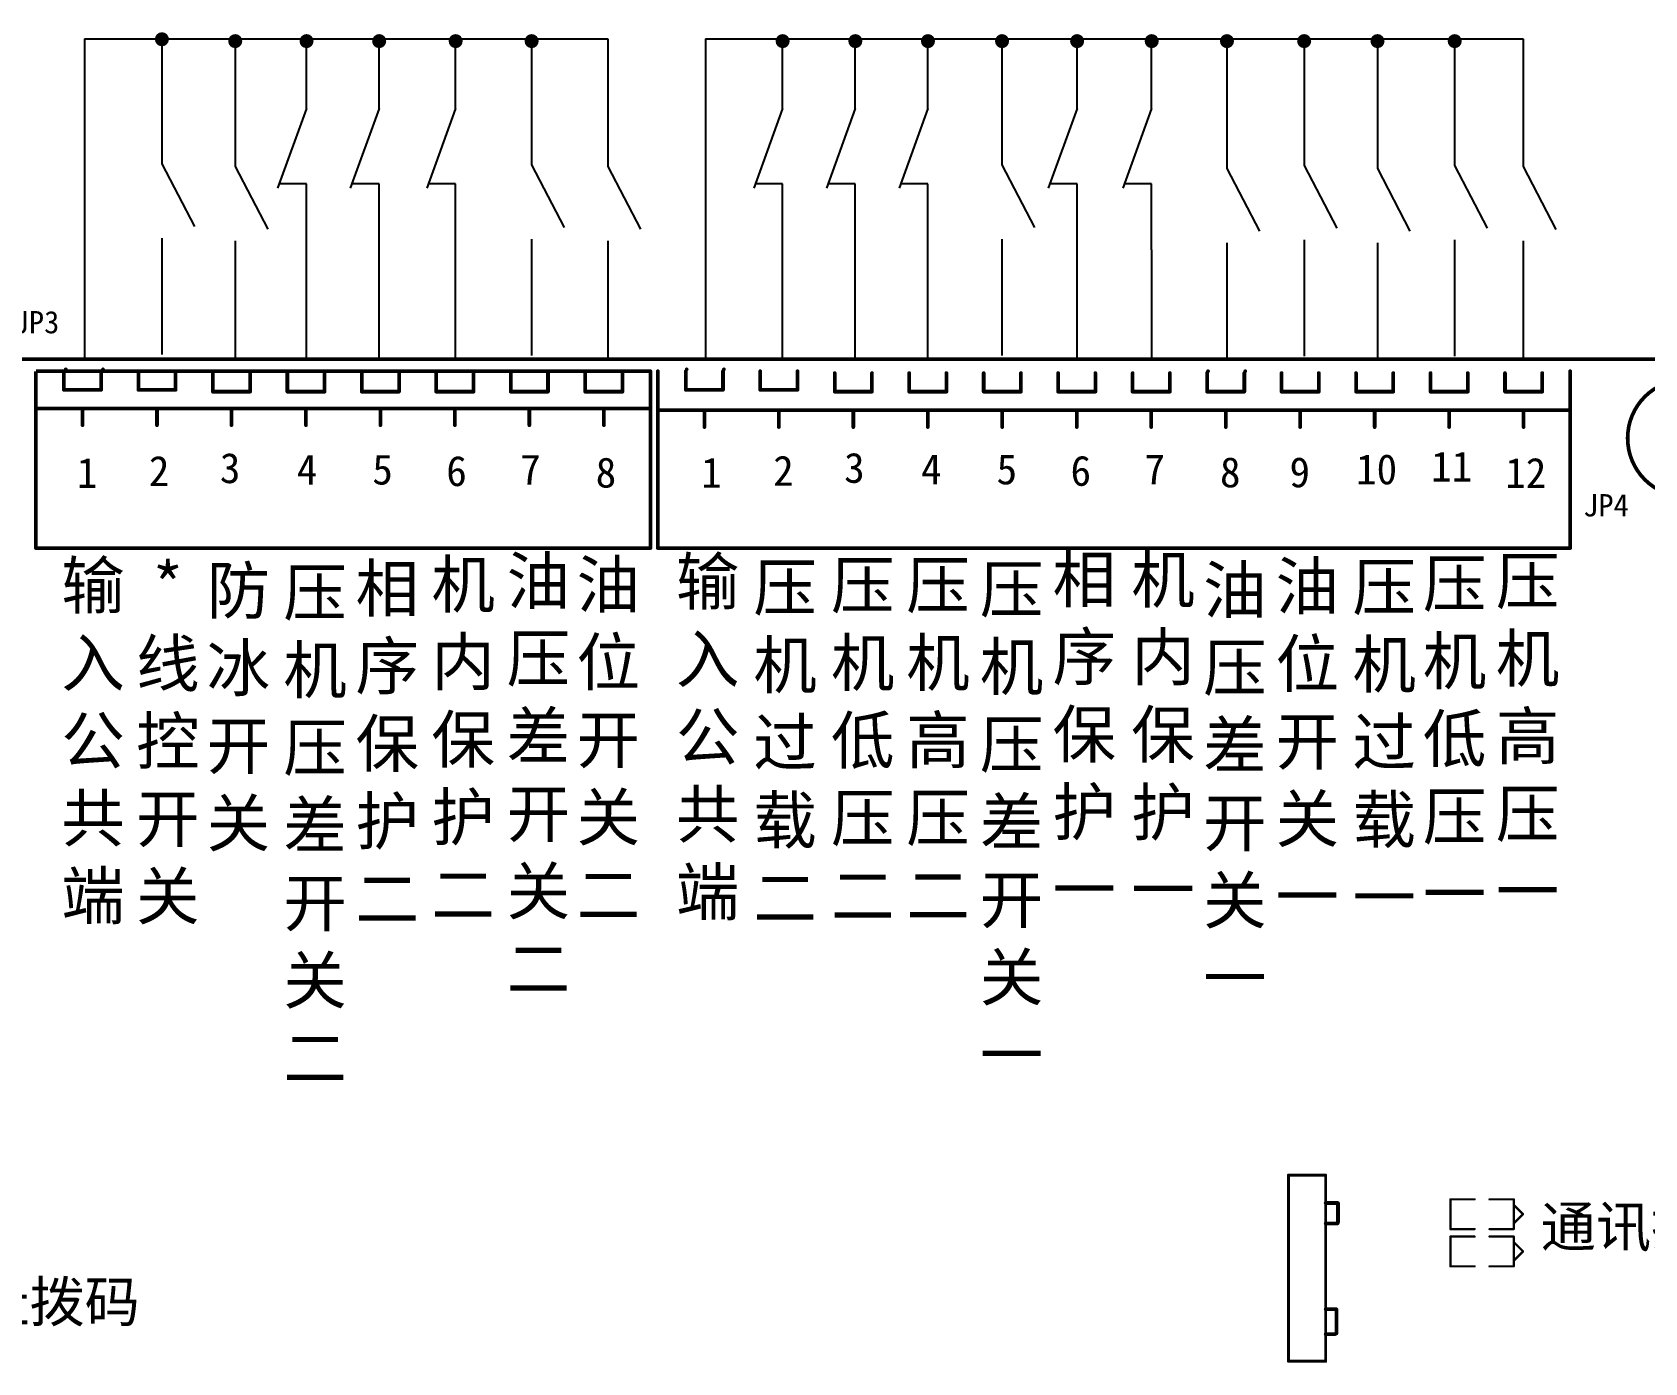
# Model space of a CAD drawing. Extents: x -2.3 to 27.3, y 18.5 to 36.9.
# Drawn here: x 1.59 to 5.92, y 23.229 to 26.802 of the extents above; entities that cross this region are included whole.
import ezdxf

# ---------------------------------------------------------------- set-up
doc = ezdxf.new("R2010")
doc.units = 0
doc.header["$MEASUREMENT"] = 0
doc.layers.get('0').update_dxf_attribs({"linetype": 'CONTINUOUS'})
for name, color, linetype in [('BOTTOMSOLDER', 250, 'CONTINUOUS'), ('instruction', 7, 'CONTINUOUS'), ('KEEPOUTLAYER', 250, 'CONTINUOUS'), ('TOPOVERLAY', 250, 'CONTINUOUS')]:
    doc.layers.add(name, color=color, linetype=linetype)

# ---------------------------------------------------------------- blocks, each defined once
blk = doc.blocks.new('常闭2')
at = {"color": 0}
for p, q in [((1.282, 7.788), (1.282, 5.041)), ((1.282, 1.901), (2.485, 5.214)), ((1.282, 5.041), (2.422, 5.041)), ((1.282, 1.901), (1.282, -0.934))]:
    blk.add_line(p, q, dxfattribs=at)

msp = doc.modelspace()

# ---------------------------------------------------------------- hatches: boundary and pattern name
h = msp.add_hatch(color=256)
edge = h.paths.add_edge_path()
edge.add_arc((1.938, 26.7829), 0.0189, 180, 540)
h = msp.add_hatch(color=256)
edge = h.paths.add_edge_path()
edge.add_arc((2.1349, 26.7779), 0.0189, 180, 540)
h = msp.add_hatch(color=256)
edge = h.paths.add_edge_path()
edge.add_arc((2.3264, 26.7779), 0.0189, 180, 540)
h = msp.add_hatch(color=256)
edge = h.paths.add_edge_path()
edge.add_arc((2.5215, 26.7779), 0.0189, 180, 540)
h = msp.add_hatch(color=256)
edge = h.paths.add_edge_path()
edge.add_arc((2.7269, 26.7779), 0.0189, 180, 540)
h = msp.add_hatch(color=256)
edge = h.paths.add_edge_path()
edge.add_arc((2.9309, 26.7779), 0.0189, 180, 540)
h = msp.add_hatch(color=256)
edge = h.paths.add_edge_path()
edge.add_arc((3.605, 26.7779), 0.0189, 180, 540)
h = msp.add_hatch(color=256)
edge = h.paths.add_edge_path()
edge.add_arc((3.8002, 26.7779), 0.0189, 180, 540)
h = msp.add_hatch(color=256)
edge = h.paths.add_edge_path()
edge.add_arc((3.9953, 26.7779), 0.0189, 180, 540)
h = msp.add_hatch(color=256)
edge = h.paths.add_edge_path()
edge.add_arc((4.1942, 26.7779), 0.0189, 180, 540)
h = msp.add_hatch(color=256)
edge = h.paths.add_edge_path()
edge.add_arc((4.3958, 26.7779), 0.0189, 180, 540)
h = msp.add_hatch(color=256)
edge = h.paths.add_edge_path()
edge.add_arc((4.5961, 26.7779), 0.0189, 180, 540)
h = msp.add_hatch(color=256)
edge = h.paths.add_edge_path()
edge.add_arc((4.7982, 26.7779), 0.0189, 180, 540)
h = msp.add_hatch(color=256)
edge = h.paths.add_edge_path()
edge.add_arc((5.0055, 26.7779), 0.0189, 180, 540)
h = msp.add_hatch(color=256)
edge = h.paths.add_edge_path()
edge.add_arc((5.2024, 26.7779), 0.0189, 180, 540)
h = msp.add_hatch(color=256)
edge = h.paths.add_edge_path()
edge.add_arc((5.4098, 26.7779), 0.0189, 180, 540)

# ---------------------------------------------------------------- linework, layer by layer
at = {"layer": 'BOTTOMSOLDER', "color": 0, "linetype": 'Continuous'}
for p, q in [((1.7305, 26.7844), (1.7305, 25.9241)), ((1.7305, 26.7844), (3.1357, 26.7844)), ((1.9379, 26.7921), (1.9379, 26.4487)), ((2.1348, 26.7844), (2.1348, 26.441)), ((2.9308, 26.7893), (2.9308, 26.446)), ((3.1357, 26.7844), (3.1357, 26.441)), ((3.398, 26.7844), (3.398, 25.9241)), ((3.398, 26.7844), (5.594, 26.7843)), ((4.194, 26.7893), (4.194, 26.446)), ((4.798, 26.7794), (4.798, 26.436)), ((5.0054, 26.7871), (5.0054, 26.4437)), ((5.2023, 26.7794), (5.2023, 26.436)), ((5.4096, 26.7871), (5.4096, 26.4437)), ((5.594, 26.7843), (5.594, 26.441)), ((1.9379, 26.4487), (2.0253, 26.2802)), ((1.9379, 26.4487), (1.9379, 26.4487)), ((2.1348, 26.441), (2.2222, 26.2725)), ((2.9308, 26.446), (3.0182, 26.2774)), ((3.1357, 26.441), (3.2232, 26.2725)), ((4.194, 26.446), (4.2815, 26.2774)), ((4.798, 26.436), (4.8855, 26.2675)), ((5.0054, 26.4437), (5.0928, 26.2752)), ((5.0054, 26.4437), (5.0054, 26.4437)), ((5.2023, 26.436), (5.2897, 26.2675)), ((5.4096, 26.4437), (5.4096, 26.4437)), ((5.4096, 26.4437), (5.4971, 26.2752)), ((5.594, 26.441), (5.6815, 26.2724)), ((1.9379, 26.249), (1.9379, 25.9368)), ((2.0253, 26.2802), (2.0253, 26.2802)), ((2.9308, 26.2462), (2.9308, 25.934)), ((4.194, 26.2462), (4.194, 25.934)), ((5.0054, 26.244), (5.0054, 25.9318)), ((5.0928, 26.2752), (5.0928, 26.2752)), ((5.4096, 26.244), (5.4096, 25.9318)), ((5.4971, 26.2752), (5.4971, 26.2752)), ((2.1348, 26.2413), (2.1348, 25.9291)), ((3.1357, 26.2413), (3.1357, 25.9291)), ((4.798, 26.2363), (4.798, 25.9241)), ((5.2023, 26.2363), (5.2023, 25.9241)), ((5.594, 26.2412), (5.594, 25.929))]:
    msp.add_line(p, q, dxfattribs=at)
at = {"layer": 'instruction', "color": 0}
for p, q in [((2.3262, 25.9241), (2.3262, 26.2174)), ((2.5214, 25.9241), (2.5214, 26.2174)), ((2.7268, 25.9241), (2.7268, 26.2174)), ((3.6049, 25.9241), (3.6049, 26.2174)), ((3.8, 25.9241), (3.8, 26.2174)), ((3.9952, 25.9241), (3.9952, 26.2174)), ((4.3957, 25.9241), (4.3957, 26.2174)), ((4.596, 25.9241), (4.596, 26.2174))]:
    msp.add_line(p, q, dxfattribs=at)
at = {"layer": 'KEEPOUTLAYER', "color": 0, "const_width": 0.01}
msp.add_lwpolyline([(-0.2188, 25.9241), (10.7185, 25.9241)], dxfattribs=at)
msp.add_lwpolyline([(6.1892, 25.7117, 1), (5.8742, 25.7117, 1)], format="xyb", close=True, dxfattribs=at)
at = {"layer": 'TOPOVERLAY', "color": 0}
for points, const_width in [([(1.5998, 25.8915), (3.2498, 25.8915)], 0.01), ([(1.5998, 25.4165), (1.5998, 25.8915)], 0.01), ([(1.6748, 25.8415), (1.6748, 25.8915)], 0.01), ([(1.7748, 25.8415), (1.7748, 25.8915)], 0.01), ([(1.8748, 25.8415), (1.8748, 25.8915)], 0.01), ([(1.9748, 25.8415), (1.9748, 25.8915)], 0.01), ([(3.2498, 25.4165), (3.2498, 25.8915)], 0.01), ([(3.2698, 25.4165), (3.2698, 25.8915)], 0.01), ([(3.3448, 25.8415), (3.3448, 25.8915)], 0.01), ([(3.4448, 25.8415), (3.4448, 25.8915)], 0.01), ([(3.5448, 25.8415), (3.5448, 25.8915)], 0.01), ([(3.6448, 25.8415), (3.6448, 25.8915)], 0.01), ([(5.7198, 25.4165), (5.7198, 25.8915)], 0.01), ([(2.0748, 25.8365), (2.0748, 25.8865)], 0.01), ([(2.1748, 25.8365), (2.1748, 25.8865)], 0.01), ([(2.2748, 25.8365), (2.2748, 25.8865)], 0.01), ([(2.3748, 25.8365), (2.3748, 25.8865)], 0.01), ([(2.4748, 25.8365), (2.4748, 25.8865)], 0.01), ([(2.5748, 25.8365), (2.5748, 25.8865)], 0.01), ([(2.6748, 25.8365), (2.6748, 25.8865)], 0.01), ([(2.7748, 25.8365), (2.7748, 25.8865)], 0.01), ([(2.8748, 25.8365), (2.8748, 25.8865)], 0.01), ([(2.9748, 25.8365), (2.9748, 25.8865)], 0.01), ([(3.0748, 25.8365), (3.0748, 25.8865)], 0.01), ([(3.1748, 25.8365), (3.1748, 25.8865)], 0.01), ([(3.7448, 25.8365), (3.7448, 25.8865)], 0.01), ([(3.8448, 25.8365), (3.8448, 25.8865)], 0.01), ([(3.9448, 25.8365), (3.9448, 25.8865)], 0.01), ([(4.0448, 25.8365), (4.0448, 25.8865)], 0.01), ([(4.1448, 25.8365), (4.1448, 25.8865)], 0.01), ([(4.2448, 25.8365), (4.2448, 25.8865)], 0.01), ([(4.3448, 25.8365), (4.3448, 25.8865)], 0.01), ([(4.4448, 25.8365), (4.4448, 25.8865)], 0.01), ([(4.5448, 25.8365), (4.5448, 25.8865)], 0.01), ([(4.6448, 25.8365), (4.6448, 25.8865)], 0.01), ([(4.7448, 25.8365), (4.7448, 25.8865)], 0.01), ([(4.8448, 25.8365), (4.8448, 25.8865)], 0.01), ([(4.9448, 25.8365), (4.9448, 25.8865)], 0.01), ([(5.0448, 25.8365), (5.0448, 25.8865)], 0.01), ([(5.1448, 25.8365), (5.1448, 25.8865)], 0.01), ([(5.1448, 25.8365), (5.1448, 25.8865)], 0.01), ([(5.2448, 25.8365), (5.2448, 25.8865)], 0.01), ([(5.2448, 25.8365), (5.2448, 25.8865)], 0.01), ([(5.3448, 25.8365), (5.3448, 25.8865)], 0.01), ([(5.3448, 25.8365), (5.3448, 25.8865)], 0.01), ([(5.4448, 25.8365), (5.4448, 25.8865)], 0.01), ([(5.4448, 25.8365), (5.4448, 25.8865)], 0.01), ([(5.5448, 25.8365), (5.5448, 25.8865)], 0.01), ([(5.6448, 25.8365), (5.6448, 25.8865)], 0.01), ([(1.6748, 25.8415), (1.7748, 25.8415)], 0.01), ([(1.8748, 25.8415), (1.9748, 25.8415)], 0.01), ([(2.0748, 25.8365), (2.1748, 25.8365)], 0.01), ([(2.2748, 25.8365), (2.3748, 25.8365)], 0.01), ([(2.4748, 25.8365), (2.5748, 25.8365)], 0.01), ([(2.6748, 25.8365), (2.7748, 25.8365)], 0.01), ([(2.8748, 25.8365), (2.9748, 25.8365)], 0.01), ([(3.0748, 25.8365), (3.1748, 25.8365)], 0.01), ([(3.3448, 25.8415), (3.4448, 25.8415)], 0.01), ([(3.5448, 25.8415), (3.6448, 25.8415)], 0.01), ([(3.7448, 25.8365), (3.8448, 25.8365)], 0.01), ([(3.9448, 25.8365), (4.0448, 25.8365)], 0.01), ([(4.1448, 25.8365), (4.2448, 25.8365)], 0.01), ([(4.3448, 25.8365), (4.4448, 25.8365)], 0.01), ([(4.5448, 25.8365), (4.6448, 25.8365)], 0.01), ([(4.7448, 25.8365), (4.8448, 25.8365)], 0.01), ([(4.9448, 25.8365), (5.0448, 25.8365)], 0.01), ([(5.1448, 25.8365), (5.2448, 25.8365)], 0.01), ([(5.1448, 25.8365), (5.2448, 25.8365)], 0.01), ([(5.3448, 25.8365), (5.4448, 25.8365)], 0.01), ([(5.3448, 25.8365), (5.4448, 25.8365)], 0.01), ([(5.5448, 25.8365), (5.6448, 25.8365)], 0.01), ([(1.5998, 25.7915), (2.4498, 25.7915)], 0.01), ([(1.7248, 25.7465), (1.7248, 25.7915)], 0.01), ([(1.9248, 25.7465), (1.9248, 25.7915)], 0.01), ([(2.1248, 25.7465), (2.1248, 25.7915)], 0.01), ([(2.3248, 25.7465), (2.3248, 25.7915)], 0.01), ([(2.3998, 25.7915), (3.2498, 25.7915)], 0.01), ([(2.5248, 25.7465), (2.5248, 25.7915)], 0.01), ([(2.7248, 25.7465), (2.7248, 25.7915)], 0.01), ([(2.9248, 25.7465), (2.9248, 25.7915)], 0.01), ([(3.1248, 25.7465), (3.1248, 25.7915)], 0.01), ([(3.2698, 25.7865), (4.1198, 25.7865)], 0.01), ([(3.3948, 25.7415), (3.3948, 25.7865)], 0.01), ([(3.5948, 25.7415), (3.5948, 25.7865)], 0.01), ([(3.7948, 25.7415), (3.7948, 25.7865)], 0.01), ([(3.9948, 25.7415), (3.9948, 25.7865)], 0.01), ([(4.0698, 25.7865), (5.7198, 25.7865)], 0.01), ([(4.1948, 25.7415), (4.1948, 25.7865)], 0.01), ([(4.3948, 25.7415), (4.3948, 25.7865)], 0.01), ([(4.5948, 25.7415), (4.5948, 25.7865)], 0.01), ([(4.7948, 25.7415), (4.7948, 25.7865)], 0.01), ([(4.9948, 25.7415), (4.9948, 25.7865)], 0.01), ([(5.1948, 25.7415), (5.1948, 25.7865)], 0.01), ([(5.1948, 25.7415), (5.1948, 25.7865)], 0.01), ([(5.3948, 25.7415), (5.3948, 25.7865)], 0.01), ([(5.3948, 25.7415), (5.3948, 25.7865)], 0.01), ([(5.5948, 25.7415), (5.5948, 25.7865)], 0.01), ([(1.5998, 25.4165), (3.2498, 25.4165)], 0.01), ([(3.2698, 25.4165), (5.7198, 25.4165)], 0.01), ([(4.9633, 23.2327), (4.9633, 23.7327)], 0.00787), ([(4.9633, 23.7327), (5.0633, 23.7327)], 0.00787), ([(5.0633, 23.2327), (5.0633, 23.7327)], 0.00787), ([(5.0633, 23.6577), (5.0963, 23.6577)], 0.01), ([(5.0963, 23.6047), (5.0963, 23.6577)], 0.01), ([(5.3983, 23.6677), (5.4633, 23.6677)], 0.006), ([(5.3983, 23.5877), (5.3983, 23.6677)], 0.006), ([(5.5033, 23.6677), (5.5683, 23.6677)], 0.006), ([(5.5683, 23.5877), (5.5683, 23.6677)], 0.006), ([(5.5683, 23.6527), (5.5933, 23.6277)], 0.006), ([(5.0633, 23.6027), (5.071, 23.6027)], 0.01), ([(5.071, 23.6027), (5.0865, 23.6027)], 0.01), ([(5.0865, 23.6027), (5.0943, 23.6027)], 0.01), ([(5.0943, 23.6027), (5.0963, 23.6047)], 0.01), ([(5.5683, 23.6027), (5.5933, 23.6277)], 0.006), ([(5.3983, 23.5877), (5.4633, 23.5877)], 0.006), ([(5.3983, 23.5677), (5.4633, 23.5677)], 0.006), ([(5.3983, 23.4877), (5.3983, 23.5677)], 0.006), ([(5.5033, 23.5877), (5.5683, 23.5877)], 0.006), ([(5.5033, 23.5677), (5.5683, 23.5677)], 0.006), ([(5.5683, 23.4877), (5.5683, 23.5677)], 0.006), ([(5.5683, 23.5527), (5.5933, 23.5277)], 0.006), ([(5.5683, 23.5027), (5.5933, 23.5277)], 0.006), ([(5.3983, 23.4877), (5.4633, 23.4877)], 0.006), ([(5.5033, 23.4877), (5.5683, 23.4877)], 0.006), ([(5.0633, 23.3727), (5.0913, 23.3727)], 0.01), ([(5.0913, 23.3727), (5.0923, 23.3717)], 0.01), ([(5.0923, 23.3077), (5.0923, 23.3717)], 0.01), ([(5.0633, 23.3057), (5.0883, 23.3057)], 0.01), ([(5.0883, 23.3057), (5.0923, 23.3077)], 0.01), ([(4.9633, 23.2327), (5.0633, 23.2327)], 0.00787)]:
    msp.add_lwpolyline(points, dxfattribs=dict(at, const_width=const_width))
for points, const_width in [([(1.6773, 25.8965, 1), (1.6823, 25.8965, 1)], 0.005), ([(1.7773, 25.8965, 1), (1.7823, 25.8965, 1)], 0.005), ([(3.2473, 25.8915, 1), (3.2523, 25.8915, 1)], 0.005), ([(3.2473, 25.8915, 1), (3.2523, 25.8915, 1)], 0.005), ([(3.2673, 25.8915, 1), (3.2723, 25.8915, 1)], 0.005), ([(3.2673, 25.8915, 1), (3.2723, 25.8915, 1)], 0.005), ([(3.3423, 25.8915, 1), (3.3473, 25.8915, 1)], 0.005), ([(3.3448, 25.8965, 1), (3.3498, 25.8965, 1)], 0.005), ([(3.4423, 25.8915, 1), (3.4473, 25.8915, 1)], 0.005), ([(3.4448, 25.8965, 1), (3.4498, 25.8965, 1)], 0.005), ([(3.5423, 25.8915, 1), (3.5473, 25.8915, 1)], 0.005), ([(3.6423, 25.8915, 1), (3.6473, 25.8915, 1)], 0.005), ([(4.7448, 25.8915, 1), (4.7498, 25.8915, 1)], 0.005), ([(4.8448, 25.8915, 1), (4.8498, 25.8915, 1)], 0.005), ([(5.7173, 25.8915, 1), (5.7223, 25.8915, 1)], 0.005), ([(5.7173, 25.8915, 1), (5.7223, 25.8915, 1)], 0.005), ([(2.0723, 25.8865, 1), (2.0773, 25.8865, 1)], 0.005), ([(2.1723, 25.8865, 1), (2.1773, 25.8865, 1)], 0.005), ([(2.2723, 25.8865, 1), (2.2773, 25.8865, 1)], 0.005), ([(2.3723, 25.8865, 1), (2.3773, 25.8865, 1)], 0.005), ([(2.4723, 25.8865, 1), (2.4773, 25.8865, 1)], 0.005), ([(2.5723, 25.8865, 1), (2.5773, 25.8865, 1)], 0.005), ([(2.6723, 25.8865, 1), (2.6773, 25.8865, 1)], 0.005), ([(2.7723, 25.8865, 1), (2.7773, 25.8865, 1)], 0.005), ([(2.8723, 25.8865, 1), (2.8773, 25.8865, 1)], 0.005), ([(2.9723, 25.8865, 1), (2.9773, 25.8865, 1)], 0.005), ([(3.0723, 25.8865, 1), (3.0773, 25.8865, 1)], 0.005), ([(3.1723, 25.8865, 1), (3.1773, 25.8865, 1)], 0.005), ([(3.7423, 25.8865, 1), (3.7473, 25.8865, 1)], 0.005), ([(3.8423, 25.8865, 1), (3.8473, 25.8865, 1)], 0.005), ([(3.9423, 25.8865, 1), (3.9473, 25.8865, 1)], 0.005), ([(4.0423, 25.8865, 1), (4.0473, 25.8865, 1)], 0.005), ([(4.1423, 25.8865, 1), (4.1473, 25.8865, 1)], 0.005), ([(4.2423, 25.8865, 1), (4.2473, 25.8865, 1)], 0.005), ([(4.3423, 25.8865, 1), (4.3473, 25.8865, 1)], 0.005), ([(4.4423, 25.8865, 1), (4.4473, 25.8865, 1)], 0.005), ([(4.5423, 25.8865, 1), (4.5473, 25.8865, 1)], 0.005), ([(4.6423, 25.8865, 1), (4.6473, 25.8865, 1)], 0.005), ([(4.7423, 25.8865, 1), (4.7473, 25.8865, 1)], 0.005), ([(4.8423, 25.8865, 1), (4.8473, 25.8865, 1)], 0.005), ([(4.9423, 25.8865, 1), (4.9473, 25.8865, 1)], 0.005), ([(5.0423, 25.8865, 1), (5.0473, 25.8865, 1)], 0.005), ([(5.1423, 25.8865, 1), (5.1473, 25.8865, 1)], 0.005), ([(5.1423, 25.8865, 1), (5.1473, 25.8865, 1)], 0.005), ([(5.2423, 25.8865, 1), (5.2473, 25.8865, 1)], 0.005), ([(5.2423, 25.8865, 1), (5.2473, 25.8865, 1)], 0.005), ([(5.3423, 25.8865, 1), (5.3473, 25.8865, 1)], 0.005), ([(5.3423, 25.8865, 1), (5.3473, 25.8865, 1)], 0.005), ([(5.4423, 25.8865, 1), (5.4473, 25.8865, 1)], 0.005), ([(5.4423, 25.8865, 1), (5.4473, 25.8865, 1)], 0.005), ([(5.5423, 25.8865, 1), (5.5473, 25.8865, 1)], 0.005), ([(5.6423, 25.8865, 1), (5.6473, 25.8865, 1)], 0.005), ([(1.6723, 25.8415, 1), (1.6773, 25.8415, 1)], 0.005), ([(1.6723, 25.8415, 1), (1.6773, 25.8415, 1)], 0.005), ([(1.7723, 25.8415, 1), (1.7773, 25.8415, 1)], 0.005), ([(1.7723, 25.8415, 1), (1.7773, 25.8415, 1)], 0.005), ([(1.8723, 25.8415, 1), (1.8773, 25.8415, 1)], 0.005), ([(1.8723, 25.8415, 1), (1.8773, 25.8415, 1)], 0.005), ([(1.9723, 25.8415, 1), (1.9773, 25.8415, 1)], 0.005), ([(1.9723, 25.8415, 1), (1.9773, 25.8415, 1)], 0.005), ([(2.0723, 25.8365, 1), (2.0773, 25.8365, 1)], 0.005), ([(2.0723, 25.8365, 1), (2.0773, 25.8365, 1)], 0.005), ([(2.1723, 25.8365, 1), (2.1773, 25.8365, 1)], 0.005), ([(2.1723, 25.8365, 1), (2.1773, 25.8365, 1)], 0.005), ([(2.2723, 25.8365, 1), (2.2773, 25.8365, 1)], 0.005), ([(2.2723, 25.8365, 1), (2.2773, 25.8365, 1)], 0.005), ([(2.3723, 25.8365, 1), (2.3773, 25.8365, 1)], 0.005), ([(2.3723, 25.8365, 1), (2.3773, 25.8365, 1)], 0.005), ([(2.4723, 25.8365, 1), (2.4773, 25.8365, 1)], 0.005), ([(2.4723, 25.8365, 1), (2.4773, 25.8365, 1)], 0.005), ([(2.5723, 25.8365, 1), (2.5773, 25.8365, 1)], 0.005), ([(2.5723, 25.8365, 1), (2.5773, 25.8365, 1)], 0.005), ([(2.6723, 25.8365, 1), (2.6773, 25.8365, 1)], 0.005), ([(2.6723, 25.8365, 1), (2.6773, 25.8365, 1)], 0.005), ([(2.7723, 25.8365, 1), (2.7773, 25.8365, 1)], 0.005), ([(2.7723, 25.8365, 1), (2.7773, 25.8365, 1)], 0.005), ([(2.8723, 25.8365, 1), (2.8773, 25.8365, 1)], 0.005), ([(2.8723, 25.8365, 1), (2.8773, 25.8365, 1)], 0.005), ([(2.9723, 25.8365, 1), (2.9773, 25.8365, 1)], 0.005), ([(2.9723, 25.8365, 1), (2.9773, 25.8365, 1)], 0.005), ([(3.0723, 25.8365, 1), (3.0773, 25.8365, 1)], 0.005), ([(3.0723, 25.8365, 1), (3.0773, 25.8365, 1)], 0.005), ([(3.1723, 25.8365, 1), (3.1773, 25.8365, 1)], 0.005), ([(3.1723, 25.8365, 1), (3.1773, 25.8365, 1)], 0.005), ([(3.3423, 25.8415, 1), (3.3473, 25.8415, 1)], 0.005), ([(3.3423, 25.8415, 1), (3.3473, 25.8415, 1)], 0.005), ([(3.4423, 25.8415, 1), (3.4473, 25.8415, 1)], 0.005), ([(3.4423, 25.8415, 1), (3.4473, 25.8415, 1)], 0.005), ([(3.5423, 25.8415, 1), (3.5473, 25.8415, 1)], 0.005), ([(3.5423, 25.8415, 1), (3.5473, 25.8415, 1)], 0.005), ([(3.6423, 25.8415, 1), (3.6473, 25.8415, 1)], 0.005), ([(3.6423, 25.8415, 1), (3.6473, 25.8415, 1)], 0.005), ([(3.7423, 25.8365, 1), (3.7473, 25.8365, 1)], 0.005), ([(3.7423, 25.8365, 1), (3.7473, 25.8365, 1)], 0.005), ([(3.8423, 25.8365, 1), (3.8473, 25.8365, 1)], 0.005), ([(3.8423, 25.8365, 1), (3.8473, 25.8365, 1)], 0.005), ([(3.9423, 25.8365, 1), (3.9473, 25.8365, 1)], 0.005), ([(3.9423, 25.8365, 1), (3.9473, 25.8365, 1)], 0.005), ([(4.0423, 25.8365, 1), (4.0473, 25.8365, 1)], 0.005), ([(4.0423, 25.8365, 1), (4.0473, 25.8365, 1)], 0.005), ([(4.1423, 25.8365, 1), (4.1473, 25.8365, 1)], 0.005), ([(4.1423, 25.8365, 1), (4.1473, 25.8365, 1)], 0.005), ([(4.2423, 25.8365, 1), (4.2473, 25.8365, 1)], 0.005), ([(4.2423, 25.8365, 1), (4.2473, 25.8365, 1)], 0.005), ([(4.3423, 25.8365, 1), (4.3473, 25.8365, 1)], 0.005), ([(4.3423, 25.8365, 1), (4.3473, 25.8365, 1)], 0.005), ([(4.4423, 25.8365, 1), (4.4473, 25.8365, 1)], 0.005), ([(4.4423, 25.8365, 1), (4.4473, 25.8365, 1)], 0.005), ([(4.5423, 25.8365, 1), (4.5473, 25.8365, 1)], 0.005), ([(4.5423, 25.8365, 1), (4.5473, 25.8365, 1)], 0.005), ([(4.6423, 25.8365, 1), (4.6473, 25.8365, 1)], 0.005), ([(4.6423, 25.8365, 1), (4.6473, 25.8365, 1)], 0.005), ([(4.7423, 25.8365, 1), (4.7473, 25.8365, 1)], 0.005), ([(4.7423, 25.8365, 1), (4.7473, 25.8365, 1)], 0.005), ([(4.8423, 25.8365, 1), (4.8473, 25.8365, 1)], 0.005), ([(4.8423, 25.8365, 1), (4.8473, 25.8365, 1)], 0.005), ([(4.9423, 25.8365, 1), (4.9473, 25.8365, 1)], 0.005), ([(4.9423, 25.8365, 1), (4.9473, 25.8365, 1)], 0.005), ([(5.0423, 25.8365, 1), (5.0473, 25.8365, 1)], 0.005), ([(5.0423, 25.8365, 1), (5.0473, 25.8365, 1)], 0.005), ([(5.1423, 25.8365, 1), (5.1473, 25.8365, 1)], 0.005), ([(5.1423, 25.8365, 1), (5.1473, 25.8365, 1)], 0.005), ([(5.1423, 25.8365, 1), (5.1473, 25.8365, 1)], 0.005), ([(5.1423, 25.8365, 1), (5.1473, 25.8365, 1)], 0.005), ([(5.2423, 25.8365, 1), (5.2473, 25.8365, 1)], 0.005), ([(5.2423, 25.8365, 1), (5.2473, 25.8365, 1)], 0.005), ([(5.2423, 25.8365, 1), (5.2473, 25.8365, 1)], 0.005), ([(5.2423, 25.8365, 1), (5.2473, 25.8365, 1)], 0.005), ([(5.3423, 25.8365, 1), (5.3473, 25.8365, 1)], 0.005), ([(5.3423, 25.8365, 1), (5.3473, 25.8365, 1)], 0.005), ([(5.3423, 25.8365, 1), (5.3473, 25.8365, 1)], 0.005), ([(5.3423, 25.8365, 1), (5.3473, 25.8365, 1)], 0.005), ([(5.4423, 25.8365, 1), (5.4473, 25.8365, 1)], 0.005), ([(5.4423, 25.8365, 1), (5.4473, 25.8365, 1)], 0.005), ([(5.4423, 25.8365, 1), (5.4473, 25.8365, 1)], 0.005), ([(5.4423, 25.8365, 1), (5.4473, 25.8365, 1)], 0.005), ([(5.5423, 25.8365, 1), (5.5473, 25.8365, 1)], 0.005), ([(5.5423, 25.8365, 1), (5.5473, 25.8365, 1)], 0.005), ([(5.6423, 25.8365, 1), (5.6473, 25.8365, 1)], 0.005), ([(5.6423, 25.8365, 1), (5.6473, 25.8365, 1)], 0.005), ([(1.5973, 25.7915, 1), (1.6023, 25.7915, 1)], 0.005), ([(1.7223, 25.7915, 1), (1.7273, 25.7915, 1)], 0.005), ([(1.9223, 25.7915, 1), (1.9273, 25.7915, 1)], 0.005), ([(2.1223, 25.7915, 1), (2.1273, 25.7915, 1)], 0.005), ([(2.3223, 25.7915, 1), (2.3273, 25.7915, 1)], 0.005), ([(2.3973, 25.7915, 1), (2.4023, 25.7915, 1)], 0.005), ([(2.4473, 25.7915, 1), (2.4523, 25.7915, 1)], 0.005), ([(2.5223, 25.7915, 1), (2.5273, 25.7915, 1)], 0.005), ([(2.7223, 25.7915, 1), (2.7273, 25.7915, 1)], 0.005), ([(2.9223, 25.7915, 1), (2.9273, 25.7915, 1)], 0.005), ([(3.1223, 25.7915, 1), (3.1273, 25.7915, 1)], 0.005), ([(3.2473, 25.7915, 1), (3.2523, 25.7915, 1)], 0.005), ([(3.2673, 25.7865, 1), (3.2723, 25.7865, 1)], 0.005), ([(3.3923, 25.7865, 1), (3.3973, 25.7865, 1)], 0.005), ([(3.5923, 25.7865, 1), (3.5973, 25.7865, 1)], 0.005), ([(3.7923, 25.7865, 1), (3.7973, 25.7865, 1)], 0.005), ([(3.9923, 25.7865, 1), (3.9973, 25.7865, 1)], 0.005), ([(4.0673, 25.7865, 1), (4.0723, 25.7865, 1)], 0.005), ([(4.1173, 25.7865, 1), (4.1223, 25.7865, 1)], 0.005), ([(4.1923, 25.7865, 1), (4.1973, 25.7865, 1)], 0.005), ([(4.3923, 25.7865, 1), (4.3973, 25.7865, 1)], 0.005), ([(4.5923, 25.7865, 1), (4.5973, 25.7865, 1)], 0.005), ([(4.7923, 25.7865, 1), (4.7973, 25.7865, 1)], 0.005), ([(4.9923, 25.7865, 1), (4.9973, 25.7865, 1)], 0.005), ([(5.1923, 25.7865, 1), (5.1973, 25.7865, 1)], 0.005), ([(5.1923, 25.7865, 1), (5.1973, 25.7865, 1)], 0.005), ([(5.3923, 25.7865, 1), (5.3973, 25.7865, 1)], 0.005), ([(5.3923, 25.7865, 1), (5.3973, 25.7865, 1)], 0.005), ([(5.5923, 25.7865, 1), (5.5973, 25.7865, 1)], 0.005), ([(5.7173, 25.7865, 1), (5.7223, 25.7865, 1)], 0.005), ([(1.7223, 25.7465, 1), (1.7273, 25.7465, 1)], 0.005), ([(1.9223, 25.7465, 1), (1.9273, 25.7465, 1)], 0.005), ([(2.1223, 25.7465, 1), (2.1273, 25.7465, 1)], 0.005), ([(2.3223, 25.7465, 1), (2.3273, 25.7465, 1)], 0.005), ([(2.5223, 25.7465, 1), (2.5273, 25.7465, 1)], 0.005), ([(2.7223, 25.7465, 1), (2.7273, 25.7465, 1)], 0.005), ([(2.9223, 25.7465, 1), (2.9273, 25.7465, 1)], 0.005), ([(3.1223, 25.7465, 1), (3.1273, 25.7465, 1)], 0.005), ([(3.3923, 25.7415, 1), (3.3973, 25.7415, 1)], 0.005), ([(3.5923, 25.7415, 1), (3.5973, 25.7415, 1)], 0.005), ([(3.7923, 25.7415, 1), (3.7973, 25.7415, 1)], 0.005), ([(3.9923, 25.7415, 1), (3.9973, 25.7415, 1)], 0.005), ([(4.1923, 25.7415, 1), (4.1973, 25.7415, 1)], 0.005), ([(4.3923, 25.7415, 1), (4.3973, 25.7415, 1)], 0.005), ([(4.5923, 25.7415, 1), (4.5973, 25.7415, 1)], 0.005), ([(4.7923, 25.7415, 1), (4.7973, 25.7415, 1)], 0.005), ([(4.9923, 25.7415, 1), (4.9973, 25.7415, 1)], 0.005), ([(5.1923, 25.7415, 1), (5.1973, 25.7415, 1)], 0.005), ([(5.1923, 25.7415, 1), (5.1973, 25.7415, 1)], 0.005), ([(5.3923, 25.7415, 1), (5.3973, 25.7415, 1)], 0.005), ([(5.3923, 25.7415, 1), (5.3973, 25.7415, 1)], 0.005), ([(5.5923, 25.7415, 1), (5.5973, 25.7415, 1)], 0.005), ([(1.5973, 25.4165, 1), (1.6023, 25.4165, 1)], 0.005), ([(1.5973, 25.4165, 1), (1.6023, 25.4165, 1)], 0.005), ([(3.2473, 25.4165, 1), (3.2523, 25.4165, 1)], 0.005), ([(3.2473, 25.4165, 1), (3.2523, 25.4165, 1)], 0.005), ([(3.2673, 25.4165, 1), (3.2723, 25.4165, 1)], 0.005), ([(3.2673, 25.4165, 1), (3.2723, 25.4165, 1)], 0.005), ([(5.7173, 25.4165, 1), (5.7223, 25.4165, 1)], 0.005), ([(5.7173, 25.4165, 1), (5.7223, 25.4165, 1)], 0.005), ([(4.9613, 23.7327, 1), (4.9653, 23.7327, 1)], 0.00394), ([(4.9613, 23.7327, 1), (4.9653, 23.7327, 1)], 0.00394), ([(5.0613, 23.7327, 1), (5.0653, 23.7327, 1)], 0.00394), ([(5.0613, 23.7327, 1), (5.0653, 23.7327, 1)], 0.00394), ([(5.0608, 23.6577, 1), (5.0658, 23.6577, 1)], 0.005), ([(5.0938, 23.6577, 1), (5.0988, 23.6577, 1)], 0.005), ([(5.0938, 23.6577, 1), (5.0988, 23.6577, 1)], 0.005), ([(5.3968, 23.6677, 1), (5.3998, 23.6677, 1)], 0.003), ([(5.3968, 23.6677, 1), (5.3998, 23.6677, 1)], 0.003), ([(5.4618, 23.6677, 1), (5.4648, 23.6677, 1)], 0.003), ([(5.5018, 23.6677, 1), (5.5048, 23.6677, 1)], 0.003), ([(5.5668, 23.6677, 1), (5.5698, 23.6677, 1)], 0.003), ([(5.5668, 23.6677, 1), (5.5698, 23.6677, 1)], 0.003), ([(5.5668, 23.6527, 1), (5.5698, 23.6527, 1)], 0.003), ([(5.0608, 23.6027, 1), (5.0658, 23.6027, 1)], 0.005), ([(5.0685, 23.6027, 1), (5.0735, 23.6027, 1)], 0.005), ([(5.0685, 23.6027, 1), (5.0735, 23.6027, 1)], 0.005), ([(5.084, 23.6027, 1), (5.089, 23.6027, 1)], 0.005), ([(5.084, 23.6027, 1), (5.089, 23.6027, 1)], 0.005), ([(5.0918, 23.6027, 1), (5.0968, 23.6027, 1)], 0.005), ([(5.0918, 23.6027, 1), (5.0968, 23.6027, 1)], 0.005), ([(5.0938, 23.6047, 1), (5.0988, 23.6047, 1)], 0.005), ([(5.0938, 23.6047, 1), (5.0988, 23.6047, 1)], 0.005), ([(5.5668, 23.6027, 1), (5.5698, 23.6027, 1)], 0.003), ([(5.5918, 23.6277, 1), (5.5948, 23.6277, 1)], 0.003), ([(5.5918, 23.6277, 1), (5.5948, 23.6277, 1)], 0.003), ([(5.3968, 23.5877, 1), (5.3998, 23.5877, 1)], 0.003), ([(5.3968, 23.5877, 1), (5.3998, 23.5877, 1)], 0.003), ([(5.3968, 23.5677, 1), (5.3998, 23.5677, 1)], 0.003), ([(5.3968, 23.5677, 1), (5.3998, 23.5677, 1)], 0.003), ([(5.4618, 23.5877, 1), (5.4648, 23.5877, 1)], 0.003), ([(5.4618, 23.5677, 1), (5.4648, 23.5677, 1)], 0.003), ([(5.5018, 23.5877, 1), (5.5048, 23.5877, 1)], 0.003), ([(5.5018, 23.5677, 1), (5.5048, 23.5677, 1)], 0.003), ([(5.5668, 23.5877, 1), (5.5698, 23.5877, 1)], 0.003), ([(5.5668, 23.5877, 1), (5.5698, 23.5877, 1)], 0.003), ([(5.5668, 23.5677, 1), (5.5698, 23.5677, 1)], 0.003), ([(5.5668, 23.5677, 1), (5.5698, 23.5677, 1)], 0.003), ([(5.5668, 23.5527, 1), (5.5698, 23.5527, 1)], 0.003), ([(5.5918, 23.5277, 1), (5.5948, 23.5277, 1)], 0.003), ([(5.5918, 23.5277, 1), (5.5948, 23.5277, 1)], 0.003), ([(5.3968, 23.4877, 1), (5.3998, 23.4877, 1)], 0.003), ([(5.3968, 23.4877, 1), (5.3998, 23.4877, 1)], 0.003), ([(5.4618, 23.4877, 1), (5.4648, 23.4877, 1)], 0.003), ([(5.5018, 23.4877, 1), (5.5048, 23.4877, 1)], 0.003), ([(5.5668, 23.5027, 1), (5.5698, 23.5027, 1)], 0.003), ([(5.5668, 23.4877, 1), (5.5698, 23.4877, 1)], 0.003), ([(5.5668, 23.4877, 1), (5.5698, 23.4877, 1)], 0.003), ([(5.0608, 23.3727, 1), (5.0658, 23.3727, 1)], 0.005), ([(5.0888, 23.3727, 1), (5.0938, 23.3727, 1)], 0.005), ([(5.0888, 23.3727, 1), (5.0938, 23.3727, 1)], 0.005), ([(5.0898, 23.3717, 1), (5.0948, 23.3717, 1)], 0.005), ([(5.0898, 23.3717, 1), (5.0948, 23.3717, 1)], 0.005), ([(5.0608, 23.3057, 1), (5.0658, 23.3057, 1)], 0.005), ([(5.0858, 23.3057, 1), (5.0908, 23.3057, 1)], 0.005), ([(5.0858, 23.3057, 1), (5.0908, 23.3057, 1)], 0.005), ([(5.0898, 23.3077, 1), (5.0948, 23.3077, 1)], 0.005), ([(5.0898, 23.3077, 1), (5.0948, 23.3077, 1)], 0.005), ([(4.9613, 23.2327, 1), (4.9653, 23.2327, 1)], 0.00394), ([(4.9613, 23.2327, 1), (4.9653, 23.2327, 1)], 0.00394), ([(5.0613, 23.2327, 1), (5.0653, 23.2327, 1)], 0.00394), ([(5.0613, 23.2327, 1), (5.0653, 23.2327, 1)], 0.00394)]:
    msp.add_lwpolyline(points, format="xyb", close=True, dxfattribs=dict(at, const_width=const_width))

# ---------------------------------------------------------------- block references
at = {"color": 0, "xscale": 0.0644779979224186, "yscale": 0.0644779979224186, "zscale": 0.06447799792241861, "rotation": 180}
for p in [(2.4089, 26.7195), (2.604, 26.7195), (2.8094, 26.7195), (3.6876, 26.7195), (3.8827, 26.7195), (4.0778, 26.7195), (4.4784, 26.7195), (4.6786, 26.7195)]:
    msp.add_blockref('常闭2', p, dxfattribs=at)

# ---------------------------------------------------------------- texts
at = {"layer": 'BOTTOMSOLDER', "color": 0, "linetype": 'Continuous'}
for s, insert, char_height, width, attachment_point in [('{\\fSimSun|b0|i0|c134|p54;输入公共端}', (1.753, 25.3789), 0.125, 0.036797, 2), ('{\\fSimSun|b0|i0|c134|p54;*线控开关}', (1.954, 25.3777), 0.125, 0.036797, 2), ('{\\fSimSun|b0|i0|c134|p54;防冰开关}', (2.1434, 25.3653), 0.125, 0.036797, 2), ('{\\fSimSun|b0|i0|c134|p54;相序保护二}', (2.5432, 25.3709), 0.125, 0.036797, 2), ('{\\fSimSun|b0|i0|c134|p54;机内保护二}', (2.747, 25.3818), 0.125, 0.036797, 2), ('{\\fSimSun|b0|i0|c134|p54;油压差开关二}', (2.9489, 25.3912), 0.125, 0.036797, 2), ('{\\fSimSun|b0|i0|c134|p54;油位开关二}', (3.1368, 25.3813), 0.125, 0.036797, 2), ('{\\fSimSun|b0|i0|c134|p54;输入公共端}', (3.4036, 25.3893), 0.125, 0.036797, 2), ('{\\fSimSun|b0|i0|c134|p54;压机过载二}', (3.6115, 25.3733), 0.125, 0.036797, 2), ('{\\fSimSun|b0|i0|c134|p54;压机低压二}', (3.82, 25.3795), 0.125, 0.036797, 2), ('{\\fSimSun|b0|i0|c134|p54;压机高压二}', (4.0221, 25.3799), 0.125, 0.036797, 2), ('{\\fSimSun|b0|i0|c134|p54;压机压差开关一}', (4.2197, 25.3684), 0.125, 0.036797, 2), ('{\\fSimSun|b0|i0|c134|p54;相序保护一}', (4.415, 25.3958), 0.125, 0.036797, 2), ('{\\fSimSun|b0|i0|c134|p54;机内保护一}', (4.6264, 25.3949), 0.125, 0.036797, 2), ('{\\fSimSun|b0|i0|c134|p54;油压差开关一}', (4.8194, 25.3665), 0.125, 0.036797, 2), ('{\\fSimSun|b0|i0|c134|p54;油位开关一}', (5.0139, 25.3771), 0.125, 0.036797, 2), ('{\\fSimSun|b0|i0|c134|p54;压机过载一}', (5.2204, 25.3748), 0.125, 0.036797, 2), ('{\\fSimSun|b0|i0|c134|p54;压机低压一}', (5.4094, 25.3839), 0.125, 0.036797, 2), ('{\\fSimSun|b0|i0|c134|p54;压机高压一}', (5.6055, 25.391), 0.125, 0.036797, 2), ('{\\fSimSun|b0|i0|c134|p54;压机压差开关二}', (2.3492, 25.36), 0.125, 0.036797, 2), ('{\\fSimSun|b0|i0|c134|p54;通讯指示灯}', (5.6408, 23.6486), 0.108573, 0.796045, 1), ('{\\fSimSun|b0|i0|c134|p54;通讯地址拨码}', (0.99, 23.4473), 0.108573, 1.019296, 1)]:
    msp.add_mtext(s, dxfattribs=dict(at, insert=insert, char_height=char_height, width=width, attachment_point=attachment_point))
at = {"layer": 'TOPOVERLAY', "color": 0}
for s, height, p in [('JP3', 0.06, (1.54, 25.9932)), ('1 ', 0.081, (1.7097, 25.578)), ('2', 0.081, (1.903, 25.5831)), ('3', 0.081, (2.0937, 25.591)), ('4', 0.081, (2.3003, 25.5871)), ('5', 0.081, (2.503, 25.5871)), ('6', 0.081, (2.7016, 25.5831)), ('7', 0.081, (2.9003, 25.5871)), ('8', 0.081, (3.103, 25.5791)), ('1 ', 0.081, (3.3862, 25.5787)), ('2', 0.081, (3.5795, 25.5838)), ('3', 0.081, (3.7702, 25.5917)), ('4', 0.081, (3.9768, 25.5877)), ('5', 0.081, (4.1795, 25.5877)), ('6', 0.081, (4.3781, 25.5838)), ('7', 0.081, (4.5768, 25.5877)), ('8', 0.081, (4.7795, 25.5798)), ('9', 0.081, (4.9662, 25.5798)), ('10', 0.081, (5.145, 25.5877)), ('11', 0.081, (5.3464, 25.5953)), ('12', 0.081, (5.5455, 25.578)), ('JP4', 0.06, (5.7548, 25.5015))]:
    msp.add_text(s, height=height, dxfattribs=at).set_placement(p)

doc.saveas('drawing.dxf')
